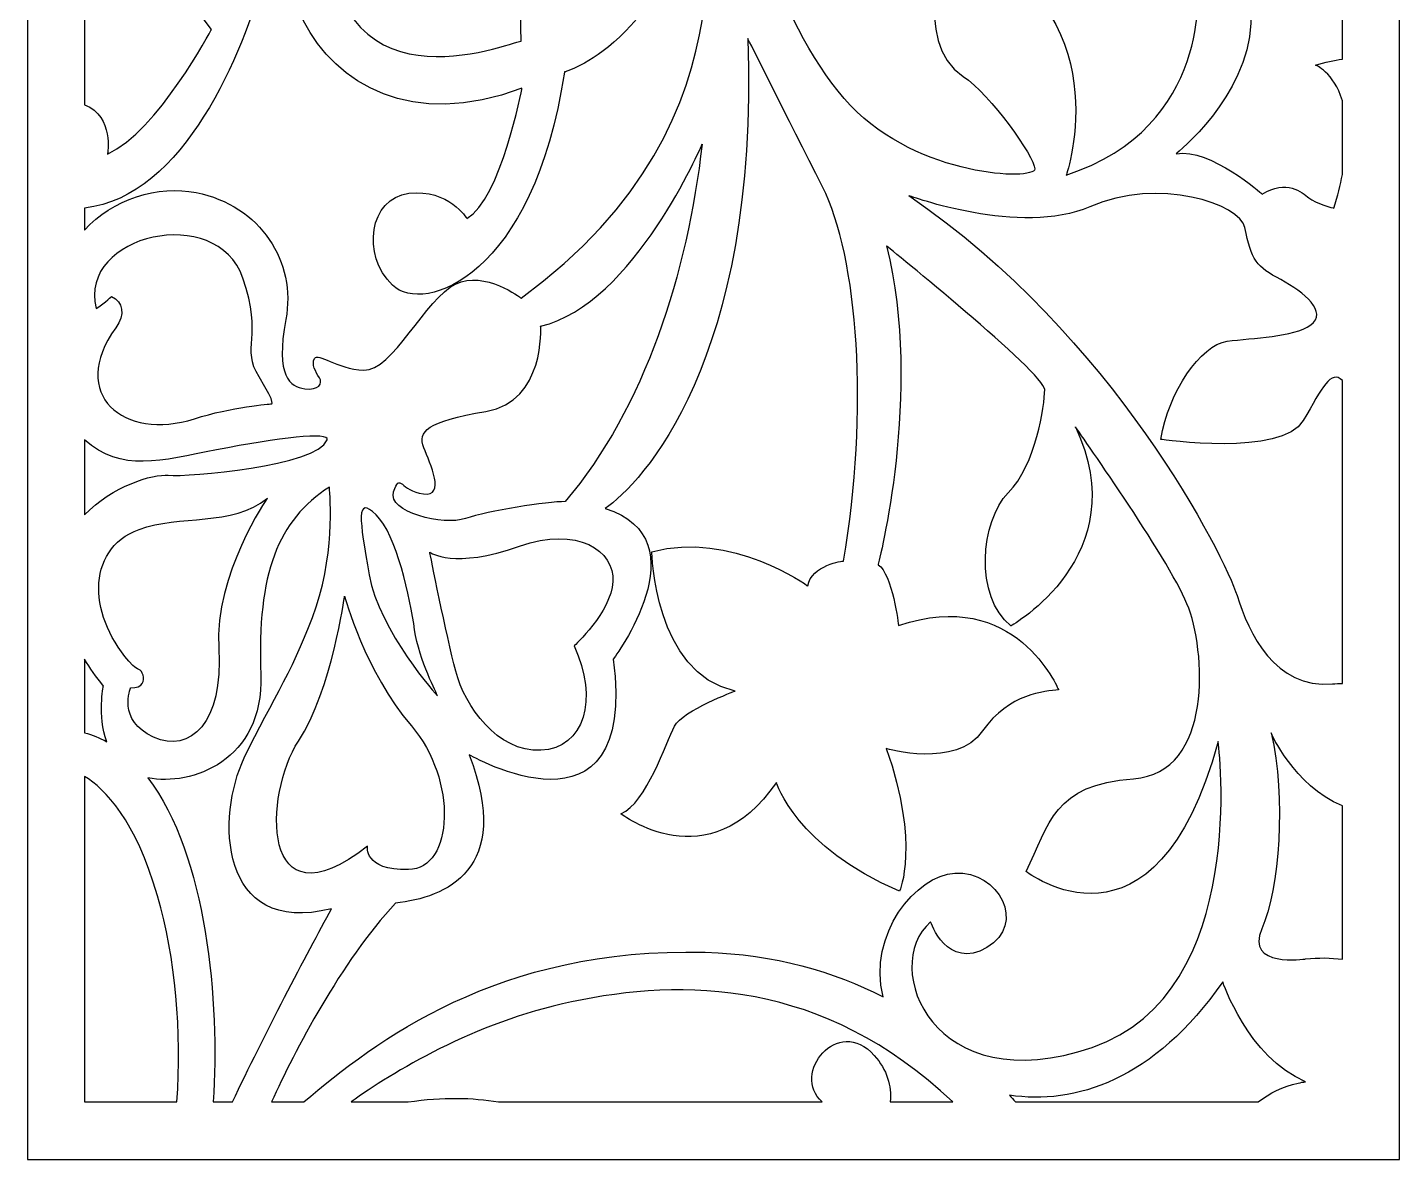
# Model space of a CAD drawing. Header units: centimetres. Extents: x -17 to 39, y -102 to 74.
# Drawn here: x -17.1 to 39, y -102.1 to -55.7 of the extents above; entities that cross this region are included whole.
import ezdxf

# ---------------------------------------------------------------- set-up
doc = ezdxf.new("R2010")
doc.units = ezdxf.units.CM
doc.header["$MEASUREMENT"] = 0
doc.layers.add('layer 1', color=7, linetype='Continuous')

msp = doc.modelspace()

# ---------------------------------------------------------------- linework, layer by layer
at = {"layer": 'layer 1', "color": 141}
for points, knots in [([(-17.1249, 73.89319), (-17.1249, 73.89319), (-11.40267, 73.89319), (-11.40267, 73.89319), (-11.40267, 73.89319), (-11.40267, 73.89319), (-10.08799, 73.89319), (-10.08799, 73.89319), (-10.08799, 73.89319), (-10.08799, 73.89319), (-5.08112, 73.89319), (-5.08112, 73.89319), (-5.08112, 73.89319), (-5.08112, 73.89319), (-3.17343, 73.89319), (-3.17343, 73.89319), (-3.17343, 73.89319), (-3.17343, 73.89319), (39.03675, 73.89319), (39.03675, 73.89319), (39.03675, 73.89319), (39.03675, 73.89319), (39.03675, 66.04361), (39.03675, 66.04361), (39.03675, 66.04361), (39.03675, 66.04361), (39.03675, 57.6063), (39.03675, 57.6063), (39.03675, 57.6063), (39.03675, 57.6063), (39.03675, 50.84914), (39.03675, 50.84914), (39.03675, 50.84914), (39.03675, 50.84914), (39.03675, 48.82163), (39.03675, 48.82163), (39.03675, 48.82163), (39.03675, 48.82163), (39.03675, 7.80881), (39.03675, 7.80881), (39.03675, 7.80881), (39.03675, 7.80881), (39.03675, 4.08148), (39.03675, 4.08148), (39.03675, 4.08148), (39.03675, 4.08148), (39.03675, 1.20299), (39.03675, 1.20299), (39.03675, 1.20299), (39.03675, 1.20299), (39.03675, -4.68914), (39.03675, -4.68914), (39.03675, -4.68914), (39.03675, -4.68914), (39.03675, -32.63441), (39.03675, -32.63441), (39.03675, -32.63441), (39.03675, -32.63441), (39.03675, -35.59477), (39.03675, -35.59477), (39.03675, -35.59477), (39.03675, -35.59477), (39.03675, -57.51905), (39.03675, -57.51905), (39.03675, -57.51905), (39.03675, -57.51905), (39.03675, -72.209), (39.03675, -72.209), (39.03675, -72.209), (39.03675, -72.209), (39.03675, -83.8487), (39.03675, -83.8487), (39.03675, -83.8487), (39.03675, -83.8487), (39.03675, -87.92123), (39.03675, -87.92123), (39.03675, -87.92123), (39.03675, -87.92123), (39.03675, -94.74403), (39.03675, -94.74403), (39.03675, -94.74403), (39.03675, -94.74403), (39.03675, -98.83925), (39.03675, -98.83925), (39.03675, -98.83925), (39.03675, -98.83925), (39.03675, -100.76334), (39.03675, -100.76334), (39.03675, -100.76334), (39.03675, -100.76334), (39.03675, -102.08), (39.03675, -102.08), (39.03675, -102.08), (39.03675, -102.08), (37.97222, -102.08), (37.97222, -102.08), (37.97222, -102.08), (37.97222, -102.08), (33.25834, -102.08), (33.25834, -102.08), (33.25834, -102.08), (33.25834, -102.08), (31.54322, -102.08), (31.54322, -102.08), (31.54322, -102.08), (31.54322, -102.08), (25.06356, -102.08), (25.06356, -102.08), (25.06356, -102.08), (25.06356, -102.08), (22.90535, -102.08), (22.90535, -102.08), (22.90535, -102.08), (22.90535, -102.08), (16.90609, -102.08), (16.90609, -102.08), (16.90609, -102.08), (16.90609, -102.08), (3.3657, -102.08), (3.3657, -102.08), (3.3657, -102.08), (3.3657, -102.08), (-4.8027, -102.08), (-4.8027, -102.08), (-4.8027, -102.08), (-4.8027, -102.08), (-9.73974, -102.08), (-9.73974, -102.08), (-9.73974, -102.08), (-9.73974, -102.08), (-9.80828, -102.08), (-9.80828, -102.08), (-9.80828, -102.08), (-9.80828, -102.08), (-11.28596, -102.08), (-11.28596, -102.08), (-11.28596, -102.08), (-11.28596, -102.08), (-17.1249, -102.08), (-17.1249, -102.08), (-17.1249, -102.08), (-17.1249, -102.08), (-17.1249, -89.23002), (-17.1249, -89.23002), (-17.1249, -89.23002), (-17.1249, -89.23002), (-17.1249, -84.64756), (-17.1249, -84.64756), (-17.1249, -84.64756), (-17.1249, -84.64756), (-17.1249, -62.50461), (-17.1249, -62.50461), (-17.1249, -62.50461), (-17.1249, -62.50461), (-17.1249, -59.38712), (-17.1249, -59.38712), (-17.1249, -59.38712), (-17.1249, -59.38712), (-17.1249, -48.98664), (-17.1249, -48.98664), (-17.1249, -48.98664), (-17.1249, -48.98664), (-17.1249, -45.12744), (-17.1249, -45.12744), (-17.1249, -45.12744), (-17.1249, -45.12744), (-17.1249, 0.8958), (-17.1249, 0.8958), (-17.1249, 0.8958), (-17.1249, 0.8958), (-17.1249, 2.63979), (-17.1249, 2.63979), (-17.1249, 2.63979), (-17.1249, 2.63979), (-17.1249, 16.87659), (-17.1249, 16.87659), (-17.1249, 16.87659), (-17.1249, 16.87659), (-17.1249, 21.0619), (-17.1249, 21.0619), (-17.1249, 21.0619), (-17.1249, 21.0619), (-17.1249, 24.19485), (-17.1249, 24.19485), (-17.1249, 24.19485), (-17.1249, 24.19485), (-17.1249, 28.40452), (-17.1249, 28.40452), (-17.1249, 28.40452), (-17.1249, 28.40452), (-17.1249, 73.89319), (-17.1249, 73.89319)], [0, 0, 0, 0, 0.02040816, 0.02040816, 0.02040816, 0.02040816, 0.04081633, 0.04081633, 0.04081633, 0.04081633, 0.06122449, 0.06122449, 0.06122449, 0.06122449, 0.08163265, 0.08163265, 0.08163265, 0.08163265, 0.10204082, 0.10204082, 0.10204082, 0.10204082, 0.12244898, 0.12244898, 0.12244898, 0.12244898, 0.14285714, 0.14285714, 0.14285714, 0.14285714, 0.16326531, 0.16326531, 0.16326531, 0.16326531, 0.18367347, 0.18367347, 0.18367347, 0.18367347, 0.20408163, 0.20408163, 0.20408163, 0.20408163, 0.2244898, 0.2244898, 0.2244898, 0.2244898, 0.24489796, 0.24489796, 0.24489796, 0.24489796, 0.26530612, 0.26530612, 0.26530612, 0.26530612, 0.28571429, 0.28571429, 0.28571429, 0.28571429, 0.30612245, 0.30612245, 0.30612245, 0.30612245, 0.32653061, 0.32653061, 0.32653061, 0.32653061, 0.34693878, 0.34693878, 0.34693878, 0.34693878, 0.36734694, 0.36734694, 0.36734694, 0.36734694, 0.3877551, 0.3877551, 0.3877551, 0.3877551, 0.40816327, 0.40816327, 0.40816327, 0.40816327, 0.42857143, 0.42857143, 0.42857143, 0.42857143, 0.44897959, 0.44897959, 0.44897959, 0.44897959, 0.46938776, 0.46938776, 0.46938776, 0.46938776, 0.48979592, 0.48979592, 0.48979592, 0.48979592, 0.51020408, 0.51020408, 0.51020408, 0.51020408, 0.53061224, 0.53061224, 0.53061224, 0.53061224, 0.55102041, 0.55102041, 0.55102041, 0.55102041, 0.57142857, 0.57142857, 0.57142857, 0.57142857, 0.59183673, 0.59183673, 0.59183673, 0.59183673, 0.6122449, 0.6122449, 0.6122449, 0.6122449, 0.63265306, 0.63265306, 0.63265306, 0.63265306, 0.65306122, 0.65306122, 0.65306122, 0.65306122, 0.67346939, 0.67346939, 0.67346939, 0.67346939, 0.69387755, 0.69387755, 0.69387755, 0.69387755, 0.71428571, 0.71428571, 0.71428571, 0.71428571, 0.73469388, 0.73469388, 0.73469388, 0.73469388, 0.75510204, 0.75510204, 0.75510204, 0.75510204, 0.7755102, 0.7755102, 0.7755102, 0.7755102, 0.79591837, 0.79591837, 0.79591837, 0.79591837, 0.81632653, 0.81632653, 0.81632653, 0.81632653, 0.83673469, 0.83673469, 0.83673469, 0.83673469, 0.85714286, 0.85714286, 0.85714286, 0.85714286, 0.87755102, 0.87755102, 0.87755102, 0.87755102, 0.89795918, 0.89795918, 0.89795918, 0.89795918, 0.91836735, 0.91836735, 0.91836735, 0.91836735, 0.93877551, 0.93877551, 0.93877551, 0.93877551, 0.95918367, 0.95918367, 0.95918367, 0.95918367, 1, 1, 1, 1]), ([(-14.78483, -63.12351), (-10.71624, -62.67489), (-8.27845, -56.75345), (-7.4348, -53.54436), (-7.4348, -53.54436), (-3.86623, -39.97035), (-5.31892, -31.77366), (-9.65602, -22.03749), (-9.65602, -22.03749), (-10.04607, -22.03798), (2.56384, -30.95107), (3.08985, -56.30446), (3.08985, -56.30446), (3.14024, -56.10204), (-4.60318, -59.67111), (-4.82425, -51.64938), (-4.82425, -51.64938), (-4.82425, -51.64938), (-3.21461, -52.44256), (-2.52202, -51.2105), (-2.52202, -51.2105), (-1.82943, -49.97844), (-2.61412, -48.20982), (-4.39611, -48.66425), (-4.39611, -48.66425), (-9.15531, -50.64283), (-5.96547, -61.63803), (3.11685, -58.21767), (3.11685, -58.21767), (3.11685, -58.21767), (2.24707, -62.76098), (0.86333, -63.55805), (0.86333, -63.55805), (0.86333, -63.55805), (0.11215, -62.32258), (-1.50881, -62.52185), (-1.50881, -62.52185), (-3.12976, -62.72112), (-3.4716, -65.03627), (-2.18139, -66.28267), (-2.18139, -66.28267), (-0.89118, -67.52906), (3.61466, -65.90333), (4.85112, -57.55791), (4.85112, -57.55791), (4.85112, -57.55791), (8.93315, -56.46023), (10.62764, -49.42074), (10.62764, -49.42074), (10.09463, -49.57432), (13.34113, -59.39043), (3.07949, -66.81243), (3.07949, -66.81243), (3.07949, -66.81243), (1.61064, -65.65765), (0.40144, -66.23504), (0.40144, -66.23504), (-0.80777, -66.81243), (-2.20791, -69.82768), (-3.35347, -69.76353), (-3.35347, -69.76353), (-4.49904, -69.69937), (-5.22466, -69.03912), (-5.37075, -69.28455), (-5.37075, -69.28455), (-5.51684, -69.53), (-5.32205, -69.82452), (-5.17597, -70.06996), (-5.17597, -70.06996), (-5.02988, -70.3154), (-5.18464, -70.59729), (-5.77744, -70.52318), (-5.77744, -70.52318), (-6.37023, -70.44905), (-6.98833, -70.02671), (-6.54934, -67.68507), (-6.54934, -67.68507), (-6.11036, -65.34343), (-7.57896, -63.01929), (-10.2206, -62.48856), (-10.2206, -62.48856), (-11.75551, -62.18019), (-13.66599, -62.75881), (-14.78483, -64.02694), (-14.78483, -64.02694), (-14.78483, -64.02694), (-14.78483, -63.12351), (-14.78483, -63.12351)], [0, 0, 0, 0, 0.04347826, 0.04347826, 0.04347826, 0.04347826, 0.08695652, 0.08695652, 0.08695652, 0.08695652, 0.13043478, 0.13043478, 0.13043478, 0.13043478, 0.17391304, 0.17391304, 0.17391304, 0.17391304, 0.2173913, 0.2173913, 0.2173913, 0.2173913, 0.26086957, 0.26086957, 0.26086957, 0.26086957, 0.30434783, 0.30434783, 0.30434783, 0.30434783, 0.34782609, 0.34782609, 0.34782609, 0.34782609, 0.39130435, 0.39130435, 0.39130435, 0.39130435, 0.43478261, 0.43478261, 0.43478261, 0.43478261, 0.47826087, 0.47826087, 0.47826087, 0.47826087, 0.52173913, 0.52173913, 0.52173913, 0.52173913, 0.56521739, 0.56521739, 0.56521739, 0.56521739, 0.60869565, 0.60869565, 0.60869565, 0.60869565, 0.65217391, 0.65217391, 0.65217391, 0.65217391, 0.69565217, 0.69565217, 0.69565217, 0.69565217, 0.73913043, 0.73913043, 0.73913043, 0.73913043, 0.7826087, 0.7826087, 0.7826087, 0.7826087, 0.82608696, 0.82608696, 0.82608696, 0.82608696, 0.86956522, 0.86956522, 0.86956522, 0.86956522, 0.91304348, 0.91304348, 0.91304348, 0.91304348, 1, 1, 1, 1]), ([(36.69668, -57.03152), (36.36018, -57.07593), (35.99226, -57.15508), (35.58999, -57.27359), (35.58999, -57.27359), (35.58999, -57.27359), (36.34429, -57.54724), (36.69668, -58.73471), (36.69668, -58.73471), (36.69668, -58.73471), (36.69668, -61.75559), (36.69668, -61.75559), (36.69668, -61.75559), (36.61455, -62.17504), (36.50143, -62.63197), (36.35032, -63.13083), (36.35032, -63.13083), (36.35032, -63.13083), (35.58854, -62.93886), (35.32191, -62.70849), (35.32191, -62.70849), (35.05529, -62.47811), (34.40778, -61.94057), (33.41746, -62.5549), (33.41746, -62.5549), (33.41746, -62.5549), (31.30641, -60.66891), (29.89397, -60.89855), (29.89397, -60.89855), (29.89397, -60.89855), (32.82563, -58.57563), (32.95413, -55.55041), (32.95413, -55.55041), (33.08261, -52.52519), (32.36205, -50.74125), (29.73607, -51.3359), (29.73607, -51.3359), (27.11009, -51.93054), (28.80916, -55.21432), (30.76568, -53.94728), (30.76568, -53.94728), (30.76568, -53.94728), (31.42477, -59.80841), (25.39319, -61.77484), (25.39319, -61.77484), (25.39319, -61.77484), (27.74266, -54.97544), (20.8765, -52.07926), (20.8765, -52.07926), (20.8765, -52.07926), (27.79136, -45.74693), (19.6104, -37.54926), (19.6104, -37.54926), (19.6104, -37.54926), (22.85593, -37.5947), (24.32935, -39.77619), (24.32935, -39.77619), (25.80277, -41.95768), (24.78979, -44.5105), (24.09913, -46.32067), (24.09913, -46.32067), (23.40846, -48.13085), (22.80988, -50.12669), (24.46748, -51.61196), (24.46748, -51.61196), (26.12508, -53.09723), (28.84171, -51.84402), (28.93379, -50.96215), (28.93379, -50.96215), (28.93379, -50.96215), (32.6875, -51.84549), (34.96175, -49.33666), (34.96175, -49.33666), (37.23601, -46.82784), (37.40765, -41.46778), (31.52891, -40.99197), (31.52891, -40.99197), (25.65017, -40.51615), (24.74905, -37.74415), (24.31995, -37.31159), (24.31995, -37.31159), (23.89084, -36.87904), (22.68935, -35.88415), (22.04569, -35.88415), (22.04569, -35.88415), (22.04569, -35.88415), (25.20612, -35.62851), (28.01483, -37.64403), (28.01483, -37.64403), (29.46973, -38.68808), (34.22334, -43.01711), (36.69668, -39.99825), (36.69668, -39.99825), (36.69668, -39.99825), (36.69668, -57.03152), (36.69668, -57.03152)], [0, 0, 0, 0, 0.04, 0.04, 0.04, 0.04, 0.08, 0.08, 0.08, 0.08, 0.12, 0.12, 0.12, 0.12, 0.16, 0.16, 0.16, 0.16, 0.2, 0.2, 0.2, 0.2, 0.24, 0.24, 0.24, 0.24, 0.28, 0.28, 0.28, 0.28, 0.32, 0.32, 0.32, 0.32, 0.36, 0.36, 0.36, 0.36, 0.4, 0.4, 0.4, 0.4, 0.44, 0.44, 0.44, 0.44, 0.48, 0.48, 0.48, 0.48, 0.52, 0.52, 0.52, 0.52, 0.56, 0.56, 0.56, 0.56, 0.6, 0.6, 0.6, 0.6, 0.64, 0.64, 0.64, 0.64, 0.68, 0.68, 0.68, 0.68, 0.72, 0.72, 0.72, 0.72, 0.76, 0.76, 0.76, 0.76, 0.8, 0.8, 0.8, 0.8, 0.84, 0.84, 0.84, 0.84, 0.88, 0.88, 0.88, 0.88, 0.92, 0.92, 0.92, 0.92, 1, 1, 1, 1]), ([(-14.78483, -47.61063), (-13.70627, -46.85578), (-12.74071, -45.94697), (-12.46955, -44.99385), (-12.46955, -44.99385), (-11.77261, -42.54406), (-10.4366, -42.13582), (-10.08826, -41.78588), (-10.08826, -41.78588), (-10.08826, -41.78588), (-14.79901, -49.40665), (-9.59333, -55.81042), (-9.59333, -55.81042), (-9.59333, -55.81042), (-11.79672, -59.98922), (-13.8475, -60.91289), (-13.8475, -60.91289), (-13.8475, -60.91289), (-13.57353, -59.38238), (-14.78483, -58.89329), (-14.78483, -58.89329), (-14.78483, -58.89329), (-14.78483, -47.61063), (-14.78483, -47.61063)], [0, 0, 0, 0, 0.14285714, 0.14285714, 0.14285714, 0.14285714, 0.28571429, 0.28571429, 0.28571429, 0.28571429, 0.42857143, 0.42857143, 0.42857143, 0.42857143, 0.57142857, 0.57142857, 0.57142857, 0.57142857, 0.71428571, 0.71428571, 0.71428571, 0.71428571, 1, 1, 1, 1]), ([(20.4944, -52.14877), (20.4944, -52.14877), (18.66468, -52.67974), (17.44486, -51.95314), (17.44486, -51.95314), (16.22505, -51.22654), (16.2805, -50.89119), (15.67058, -51.31038), (15.67058, -51.31038), (15.06068, -51.72957), (13.23096, -51.92519), (11.78935, -49.35416), (11.78935, -49.35416), (11.78935, -49.35416), (13.78132, -55.99973), (16.56496, -58.92823), (16.56496, -58.92823), (19.3486, -61.85674), (24.10708, -62.01955), (24.10491, -61.52528), (24.10491, -61.52528), (24.10274, -61.031), (22.2911, -58.46992), (21.17181, -57.73506), (21.17181, -57.73506), (18.99639, -56.30689), (20.4944, -52.14877), (20.4944, -52.14877)], [0, 0, 0, 0, 0.125, 0.125, 0.125, 0.125, 0.25, 0.25, 0.25, 0.25, 0.375, 0.375, 0.375, 0.375, 0.5, 0.5, 0.5, 0.5, 0.625, 0.625, 0.625, 0.625, 0.75, 0.75, 0.75, 0.75, 1, 1, 1, 1]), ([(-2.05783, -91.58178), (-0.01359, -91.35722), (2.76054, -90.23456), (0.96169, -85.5115), (0.96169, -85.5115), (0.96169, -85.5115), (7.8563, -89.49198), (6.85344, -81.59418), (6.85344, -81.59418), (6.85344, -81.59418), (10.52711, -76.69051), (6.52294, -75.42054), (6.52294, -75.42054), (7.96767, -74.44097), (12.83053, -69.40922), (12.36334, -56.18539), (12.36334, -56.18539), (12.36334, -56.18539), (13.96429, -59.39821), (15.41529, -62.2509), (15.41529, -62.2509), (16.86629, -65.10358), (17.3453, -71.47189), (16.27085, -77.57579), (16.27085, -77.57579), (16.27085, -77.57579), (14.95919, -77.72694), (14.81527, -78.59739), (14.81527, -78.59739), (14.81527, -78.59739), (11.69389, -76.32454), (8.43173, -77.195), (8.43173, -77.195), (8.43173, -77.195), (8.53081, -82.17595), (11.84095, -82.90133), (11.84095, -82.90133), (11.84095, -82.90133), (9.71157, -83.67921), (9.36057, -84.34262), (9.36057, -84.34262), (9.00958, -85.00604), (8.21983, -87.48278), (7.16683, -87.92507), (7.16683, -87.92507), (7.16683, -87.92507), (10.76456, -90.71141), (13.52868, -86.64246), (13.52868, -86.64246), (13.52868, -86.64246), (14.33771, -89.31167), (18.57428, -91.08758), (18.57428, -91.08758), (18.57428, -91.08758), (19.4132, -89.18482), (18.02898, -85.25245), (18.02898, -85.25245), (18.02898, -85.25245), (20.88132, -86.09812), (21.97192, -84.53363), (21.97192, -84.53363), (23.06252, -82.96913), (24.53064, -82.92685), (25.07595, -82.84228), (25.07595, -82.84228), (25.07595, -82.84228), (23.3142, -78.57163), (18.53233, -80.2207), (18.53233, -80.2207), (18.53233, -80.2207), (18.28066, -78.10652), (17.6934, -77.72596), (17.6934, -77.72596), (17.6934, -77.72596), (19.53494, -70.69887), (18.04151, -64.6771), (18.04151, -64.6771), (18.04151, -64.6771), (24.51305, -69.9103), (24.51305, -70.55549), (24.51305, -70.55549), (24.51305, -71.20068), (24.15747, -73.63806), (23.01962, -74.78507), (23.01962, -74.78507), (21.88176, -75.93207), (21.62551, -79.02728), (23.12255, -80.23455), (23.12255, -80.23455), (23.12255, -80.23455), (28.26241, -77.36729), (25.76733, -72.08548), (25.76733, -72.08548), (25.76733, -72.08548), (29.55551, -77.43289), (30.33658, -79.32254), (30.33658, -79.32254), (31.11765, -81.21218), (31.43008, -86.25122), (28.14959, -86.48742), (28.14959, -86.48742), (24.8691, -86.72363), (24.7112, -88.3513), (23.74837, -90.28517), (23.74837, -90.28517), (23.74837, -90.28517), (29.04372, -94.42143), (31.61112, -84.96667), (31.61112, -84.96667), (31.61112, -84.96667), (32.97461, -95.23915), (26.46138, -97.48529), (26.46138, -97.48529), (19.94813, -99.73142), (17.74428, -94.18085), (19.84183, -92.35123), (19.84183, -92.35123), (19.84183, -92.35123), (20.51923, -94.35193), (22.14911, -93.3969), (22.14911, -93.3969), (23.77899, -92.44188), (22.64716, -90.25917), (20.836, -90.35005), (20.836, -90.35005), (19.26266, -90.429), (17.25042, -92.87007), (17.89938, -95.41502), (17.89938, -95.41502), (15.89091, -94.38927), (13.47652, -93.67447), (10.60884, -93.5952), (10.60884, -93.5952), (2.13615, -93.36109), (-2.89685, -97.24663), (-5.80803, -99.72111), (-5.80803, -99.72111), (-5.80803, -99.72111), (-7.13751, -99.72111), (-7.13751, -99.72111), (-7.13751, -99.72111), (-6.16679, -97.6211), (-4.31385, -94.01305), (-2.05783, -91.58178)], [0, 0, 0, 0, 0.02702703, 0.02702703, 0.02702703, 0.02702703, 0.05405405, 0.05405405, 0.05405405, 0.05405405, 0.08108108, 0.08108108, 0.08108108, 0.08108108, 0.10810811, 0.10810811, 0.10810811, 0.10810811, 0.13513514, 0.13513514, 0.13513514, 0.13513514, 0.16216216, 0.16216216, 0.16216216, 0.16216216, 0.18918919, 0.18918919, 0.18918919, 0.18918919, 0.21621622, 0.21621622, 0.21621622, 0.21621622, 0.24324324, 0.24324324, 0.24324324, 0.24324324, 0.27027027, 0.27027027, 0.27027027, 0.27027027, 0.2972973, 0.2972973, 0.2972973, 0.2972973, 0.32432432, 0.32432432, 0.32432432, 0.32432432, 0.35135135, 0.35135135, 0.35135135, 0.35135135, 0.37837838, 0.37837838, 0.37837838, 0.37837838, 0.40540541, 0.40540541, 0.40540541, 0.40540541, 0.43243243, 0.43243243, 0.43243243, 0.43243243, 0.45945946, 0.45945946, 0.45945946, 0.45945946, 0.48648649, 0.48648649, 0.48648649, 0.48648649, 0.51351351, 0.51351351, 0.51351351, 0.51351351, 0.54054054, 0.54054054, 0.54054054, 0.54054054, 0.56756757, 0.56756757, 0.56756757, 0.56756757, 0.59459459, 0.59459459, 0.59459459, 0.59459459, 0.62162162, 0.62162162, 0.62162162, 0.62162162, 0.64864865, 0.64864865, 0.64864865, 0.64864865, 0.67567568, 0.67567568, 0.67567568, 0.67567568, 0.7027027, 0.7027027, 0.7027027, 0.7027027, 0.72972973, 0.72972973, 0.72972973, 0.72972973, 0.75675676, 0.75675676, 0.75675676, 0.75675676, 0.78378378, 0.78378378, 0.78378378, 0.78378378, 0.81081081, 0.81081081, 0.81081081, 0.81081081, 0.83783784, 0.83783784, 0.83783784, 0.83783784, 0.86486486, 0.86486486, 0.86486486, 0.86486486, 0.89189189, 0.89189189, 0.89189189, 0.89189189, 0.91891892, 0.91891892, 0.91891892, 0.91891892, 0.94594595, 0.94594595, 0.94594595, 0.94594595, 1, 1, 1, 1]), ([(10.49023, -60.50925), (10.49023, -60.50925), (7.71985, -67.04668), (3.88153, -67.96477), (3.88153, -67.96477), (3.88153, -67.96477), (4.08499, -71.04127), (1.64343, -71.45147), (1.64343, -71.45147), (-0.79813, -71.86167), (-1.15419, -72.27187), (-0.89986, -72.93845), (-0.89986, -72.93845), (-0.64553, -73.60502), (0.02055, -74.94497), (-0.92059, -74.82687), (-0.92059, -74.82687), (-1.86173, -74.70876), (-1.86366, -73.91947), (-2.13824, -74.74619), (-2.13824, -74.74619), (-2.41281, -75.57291), (-0.09179, -76.14859), (0.80981, -75.83341), (0.80981, -75.83341), (1.71142, -75.51823), (4.17612, -75.14181), (4.88172, -75.14181), (4.88172, -75.14181), (8.16414, -71.285), (9.88273, -65.77453), (10.49023, -60.50925)], [0, 0, 0, 0, 0.11111111, 0.11111111, 0.11111111, 0.11111111, 0.22222222, 0.22222222, 0.22222222, 0.22222222, 0.33333333, 0.33333333, 0.33333333, 0.33333333, 0.44444444, 0.44444444, 0.44444444, 0.44444444, 0.55555556, 0.55555556, 0.55555556, 0.55555556, 0.66666667, 0.66666667, 0.66666667, 0.66666667, 0.77777778, 0.77777778, 0.77777778, 0.77777778, 1, 1, 1, 1]), ([(36.69668, -82.59649), (36.56537, -82.59161), (36.42972, -82.59498), (36.28957, -82.60754), (36.28957, -82.60754), (33.93552, -82.81847), (32.87071, -80.53564), (32.38471, -78.98427), (32.38471, -78.98427), (31.89872, -77.43289), (27.35984, -68.34338), (18.95035, -62.6176), (18.95035, -62.6176), (18.95035, -62.6176), (23.54008, -64.31162), (26.35603, -63.073), (26.35603, -63.073), (29.17197, -61.83438), (32.53128, -62.96267), (32.70727, -63.92353), (32.70727, -63.92353), (32.94978, -65.24769), (33.2029, -65.54002), (34.17345, -66.0552), (34.17345, -66.0552), (35.144, -66.57039), (36.11552, -67.39468), (35.40002, -67.90986), (35.40002, -67.90986), (34.68452, -68.42503), (33.0491, -68.42503), (31.97585, -68.57958), (31.97585, -68.57958), (30.90261, -68.73414), (29.57383, -70.6403), (29.26719, -72.59799), (29.26719, -72.59799), (29.26719, -72.59799), (34.22456, -73.31924), (35.09338, -71.82522), (35.09338, -71.82522), (35.89055, -70.4544), (36.21444, -69.73435), (36.69668, -70.18199), (36.69668, -70.18199), (36.69668, -70.18199), (36.69668, -82.59649), (36.69668, -82.59649)], [0, 0, 0, 0, 0.07692308, 0.07692308, 0.07692308, 0.07692308, 0.15384615, 0.15384615, 0.15384615, 0.15384615, 0.23076923, 0.23076923, 0.23076923, 0.23076923, 0.30769231, 0.30769231, 0.30769231, 0.30769231, 0.38461538, 0.38461538, 0.38461538, 0.38461538, 0.46153846, 0.46153846, 0.46153846, 0.46153846, 0.53846154, 0.53846154, 0.53846154, 0.53846154, 0.61538462, 0.61538462, 0.61538462, 0.61538462, 0.69230769, 0.69230769, 0.69230769, 0.69230769, 0.76923077, 0.76923077, 0.76923077, 0.76923077, 0.84615385, 0.84615385, 0.84615385, 0.84615385, 1, 1, 1, 1]), ([(-7.15587, -71.14091), (-7.15587, -71.14091), (-8.77274, -71.26484), (-10.28496, -71.75061), (-10.28496, -71.75061), (-13.18022, -72.68036), (-15.48606, -70.74747), (-13.50735, -68.02698), (-13.50735, -68.02698), (-13.11465, -67.48701), (-13.2024, -66.96017), (-13.68815, -66.75118), (-13.68815, -66.75118), (-13.68815, -66.75118), (-14.14113, -67.15944), (-14.31735, -67.2355), (-14.31735, -67.2355), (-15.06274, -64.19206), (-9.35371, -62.91771), (-8.30337, -65.98863), (-8.30337, -65.98863), (-7.46975, -68.42649), (-8.39787, -68.82673), (-7.64188, -70.04153), (-7.64188, -70.04153), (-6.88587, -71.25633), (-7.15587, -71.14091), (-7.15587, -71.14091)], [0, 0, 0, 0, 0.125, 0.125, 0.125, 0.125, 0.25, 0.25, 0.25, 0.25, 0.375, 0.375, 0.375, 0.375, 0.5, 0.5, 0.5, 0.5, 0.625, 0.625, 0.625, 0.625, 0.75, 0.75, 0.75, 0.75, 1, 1, 1, 1]), ([(-14.78483, -72.61104), (-13.28599, -73.9581), (-11.67438, -73.47822), (-9.3865, -73.0252), (-9.3865, -73.0252), (-6.87551, -72.528), (-4.72372, -72.28183), (-4.85462, -72.6184), (-4.85462, -72.6184), (-5.27359, -73.69518), (-10.57305, -74.14401), (-11.35942, -74.06479), (-11.35942, -74.06479), (-11.98555, -74.00179), (-13.66288, -74.50263), (-14.78483, -75.69102), (-14.78483, -75.69102), (-14.78483, -75.69102), (-14.78483, -72.61104), (-14.78483, -72.61104)], [0, 0, 0, 0, 0.16666667, 0.16666667, 0.16666667, 0.16666667, 0.33333333, 0.33333333, 0.33333333, 0.33333333, 0.5, 0.5, 0.5, 0.5, 0.66666667, 0.66666667, 0.66666667, 0.66666667, 1, 1, 1, 1]), ([(-12.19782, -86.45233), (-10.40351, -86.81395), (-7.44942, -85.74374), (-7.5751, -82.23865), (-7.5751, -82.23865), (-7.72553, -78.04334), (-6.8731, -75.9136), (-4.76711, -74.54887), (-4.76711, -74.54887), (-4.76711, -74.54887), (-4.49133, -77.04506), (-5.30614, -79.44599), (-5.30614, -79.44599), (-6.12096, -81.84692), (-7.06114, -83.17374), (-8.25202, -85.63786), (-8.25202, -85.63786), (-9.38438, -87.98086), (-9.34042, -92.97113), (-4.67461, -91.8124), (-4.67461, -91.8124), (-5.66774, -93.63853), (-7.46494, -97.00449), (-8.72745, -99.72111), (-8.72745, -99.72111), (-8.72745, -99.72111), (-9.51903, -99.72111), (-9.51903, -99.72111), (-9.51903, -99.72111), (-9.25181, -95.68541), (-9.77794, -89.58519), (-12.19782, -86.45233)], [0, 0, 0, 0, 0.11111111, 0.11111111, 0.11111111, 0.11111111, 0.22222222, 0.22222222, 0.22222222, 0.22222222, 0.33333333, 0.33333333, 0.33333333, 0.33333333, 0.44444444, 0.44444444, 0.44444444, 0.44444444, 0.55555556, 0.55555556, 0.55555556, 0.55555556, 0.66666667, 0.66666667, 0.66666667, 0.66666667, 0.77777778, 0.77777778, 0.77777778, 0.77777778, 1, 1, 1, 1]), ([(-7.29931, -74.99794), (-8.75634, -76.18456), (-10.90259, -75.66452), (-12.5585, -76.27933), (-12.5585, -76.27933), (-14.79925, -77.11115), (-14.62134, -79.95023), (-12.81235, -81.85251), (-12.81235, -81.85251), (-12.6395, -82.03403), (-12.46159, -81.97085), (-12.39168, -82.25104), (-12.39168, -82.25104), (-12.33575, -82.47315), (-12.36227, -82.76938), (-12.90275, -82.76938), (-12.90275, -82.76938), (-12.90275, -82.76938), (-13.46516, -84.10642), (-11.96088, -84.78879), (-11.96088, -84.78879), (-10.45661, -85.47115), (-9.10541, -84.17957), (-9.29345, -81.14681), (-9.29345, -81.14681), (-9.48148, -78.11406), (-7.29931, -74.99794), (-7.29931, -74.99794)], [0, 0, 0, 0, 0.125, 0.125, 0.125, 0.125, 0.25, 0.25, 0.25, 0.25, 0.375, 0.375, 0.375, 0.375, 0.5, 0.5, 0.5, 0.5, 0.625, 0.625, 0.625, 0.625, 0.75, 0.75, 0.75, 0.75, 1, 1, 1, 1]), ([(-0.34034, -83.09088), (-0.32973, -83.14556), (-2.73223, -80.4292), (-3.13651, -78.14079), (-3.13651, -78.14079), (-3.54078, -75.85236), (-3.68832, -74.86964), (-2.84867, -75.68469), (-2.84867, -75.68469), (-2.00902, -76.49975), (-1.46349, -79.10164), (-1.2769, -80.38691), (-1.2769, -80.38691), (-1.09031, -81.6722), (-0.35094, -83.0362), (-0.34034, -83.09088)], [0, 0, 0, 0, 0.2, 0.2, 0.2, 0.2, 0.4, 0.4, 0.4, 0.4, 0.6, 0.6, 0.6, 0.6, 1, 1, 1, 1]), ([(-0.65807, -77.21857), (-0.65807, -77.21857), (0.02609, -80.63042), (0.40457, -82.08021), (0.40457, -82.08021), (0.78305, -83.53), (2.10773, -85.39947), (3.88659, -85.32316), (3.88659, -85.32316), (5.66545, -85.24686), (6.27101, -83.22478), (5.24911, -81.05009), (5.24911, -81.05009), (5.24911, -81.05009), (6.76304, -79.6766), (6.83873, -78.41757), (6.83873, -78.41757), (6.91443, -77.15854), (5.39786, -76.11967), (3.00933, -76.97045), (3.00933, -76.97045), (0.33153, -77.92402), (-0.65807, -77.21857), (-0.65807, -77.21857)], [0, 0, 0, 0, 0.14285714, 0.14285714, 0.14285714, 0.14285714, 0.28571429, 0.28571429, 0.28571429, 0.28571429, 0.42857143, 0.42857143, 0.42857143, 0.42857143, 0.57142857, 0.57142857, 0.57142857, 0.57142857, 0.71428571, 0.71428571, 0.71428571, 0.71428571, 1, 1, 1, 1]), ([(-4.14828, -79.01805), (-4.14828, -79.01805), (-4.65308, -82.82454), (-6.03634, -84.95282), (-6.03634, -84.95282), (-7.41961, -87.08109), (-7.67924, -92.70506), (-3.20184, -89.25578), (-3.20184, -89.25578), (-3.20184, -89.25578), (-3.38385, -90.24653), (-1.52737, -90.20983), (-1.52737, -90.20983), (0.32912, -90.17315), (0.48147, -86.52922), (-1.41141, -84.32755), (-1.41141, -84.32755), (-3.3043, -82.12589), (-4.14828, -79.01805), (-4.14828, -79.01805)], [0, 0, 0, 0, 0.16666667, 0.16666667, 0.16666667, 0.16666667, 0.33333333, 0.33333333, 0.33333333, 0.33333333, 0.5, 0.5, 0.5, 0.5, 0.66666667, 0.66666667, 0.66666667, 0.66666667, 1, 1, 1, 1]), ([(-14.78483, -81.59482), (-14.56706, -81.94782), (-14.31317, -82.31427), (-14.01795, -82.69502), (-14.01795, -82.69502), (-14.01795, -82.69502), (-14.26552, -83.90179), (-13.87836, -84.97329), (-13.87836, -84.97329), (-14.16384, -84.81796), (-14.46532, -84.69273), (-14.78483, -84.6034), (-14.78483, -84.6034), (-14.78483, -84.6034), (-14.78483, -81.59482), (-14.78483, -81.59482)], [0, 0, 0, 0, 0.2, 0.2, 0.2, 0.2, 0.4, 0.4, 0.4, 0.4, 0.6, 0.6, 0.6, 0.6, 1, 1, 1, 1]), ([(36.69668, -93.88051), (36.22683, -93.81643), (35.72387, -93.80731), (35.18716, -93.86883), (35.18716, -93.86883), (35.18716, -93.86883), (32.69063, -94.24039), (33.39962, -92.63069), (33.39962, -92.63069), (34.1086, -91.021), (34.40633, -87.24804), (33.77858, -84.61139), (33.77858, -84.61139), (33.77858, -84.61139), (34.68865, -86.74381), (36.69668, -87.60478), (36.69668, -87.60478), (36.69668, -87.60478), (36.69668, -93.88051), (36.69668, -93.88051)], [0, 0, 0, 0, 0.16666667, 0.16666667, 0.16666667, 0.16666667, 0.33333333, 0.33333333, 0.33333333, 0.33333333, 0.5, 0.5, 0.5, 0.5, 0.66666667, 0.66666667, 0.66666667, 0.66666667, 1, 1, 1, 1]), ([(-11.0085, -99.72111), (-11.0085, -99.72111), (-14.78483, -99.72111), (-14.78483, -99.72111), (-14.78483, -99.72111), (-14.78483, -99.72111), (-14.78483, -86.39298), (-14.78483, -86.39298), (-14.78483, -86.39298), (-13.94183, -86.91007), (-12.70254, -88.17766), (-11.79913, -91.28466), (-11.79913, -91.28466), (-11.05801, -93.8335), (-10.80136, -96.83146), (-11.0085, -99.72111)], [0, 0, 0, 0, 0.2, 0.2, 0.2, 0.2, 0.4, 0.4, 0.4, 0.4, 0.6, 0.6, 0.6, 0.6, 1, 1, 1, 1]), ([(20.7471, -99.72111), (20.7471, -99.72111), (18.18607, -99.72111), (18.18607, -99.72111), (18.18607, -99.72111), (18.24768, -99.06793), (18.0635, -98.40855), (17.53696, -97.81627), (17.53696, -97.81627), (16.04241, -96.13516), (14.11547, -98.58162), (15.40631, -99.72111), (15.40631, -99.72111), (15.40631, -99.72111), (2.15382, -99.72111), (2.15382, -99.72111), (2.15382, -99.72111), (1.08706, -99.54469), (-0.10354, -99.505), (-1.54353, -99.72111), (-1.54353, -99.72111), (-1.54353, -99.72111), (-3.8797, -99.72111), (-3.8797, -99.72111), (-3.8797, -99.72111), (-2.2005, -98.52565), (1.13393, -96.46296), (5.14304, -95.62165), (5.14304, -95.62165), (9.70919, -94.66345), (15.424, -94.68167), (20.7471, -99.72111)], [0, 0, 0, 0, 0.11111111, 0.11111111, 0.11111111, 0.11111111, 0.22222222, 0.22222222, 0.22222222, 0.22222222, 0.33333333, 0.33333333, 0.33333333, 0.33333333, 0.44444444, 0.44444444, 0.44444444, 0.44444444, 0.55555556, 0.55555556, 0.55555556, 0.55555556, 0.66666667, 0.66666667, 0.66666667, 0.66666667, 0.77777778, 0.77777778, 0.77777778, 0.77777778, 1, 1, 1, 1]), ([(23.06715, -99.44445), (25.72425, -99.85179), (28.9917, -98.85255), (31.79939, -94.79931), (31.79939, -94.79931), (31.79939, -94.79931), (32.82779, -97.90228), (35.18357, -98.89305), (35.18357, -98.89305), (35.08865, -98.90813), (34.99159, -98.92646), (34.89233, -98.94821), (34.89233, -98.94821), (34.25666, -99.0875), (33.71207, -99.35911), (33.24742, -99.72111), (33.24742, -99.72111), (33.24742, -99.72111), (23.31023, -99.72111), (23.31023, -99.72111), (23.31023, -99.72111), (23.23097, -99.62917), (23.14988, -99.5369), (23.06715, -99.44445)], [0, 0, 0, 0, 0.14285714, 0.14285714, 0.14285714, 0.14285714, 0.28571429, 0.28571429, 0.28571429, 0.28571429, 0.42857143, 0.42857143, 0.42857143, 0.42857143, 0.57142857, 0.57142857, 0.57142857, 0.57142857, 0.71428571, 0.71428571, 0.71428571, 0.71428571, 1, 1, 1, 1])]:
    msp.add_open_spline(points, degree=3, knots=knots, dxfattribs=at)

doc.saveas('drawing.dxf')
